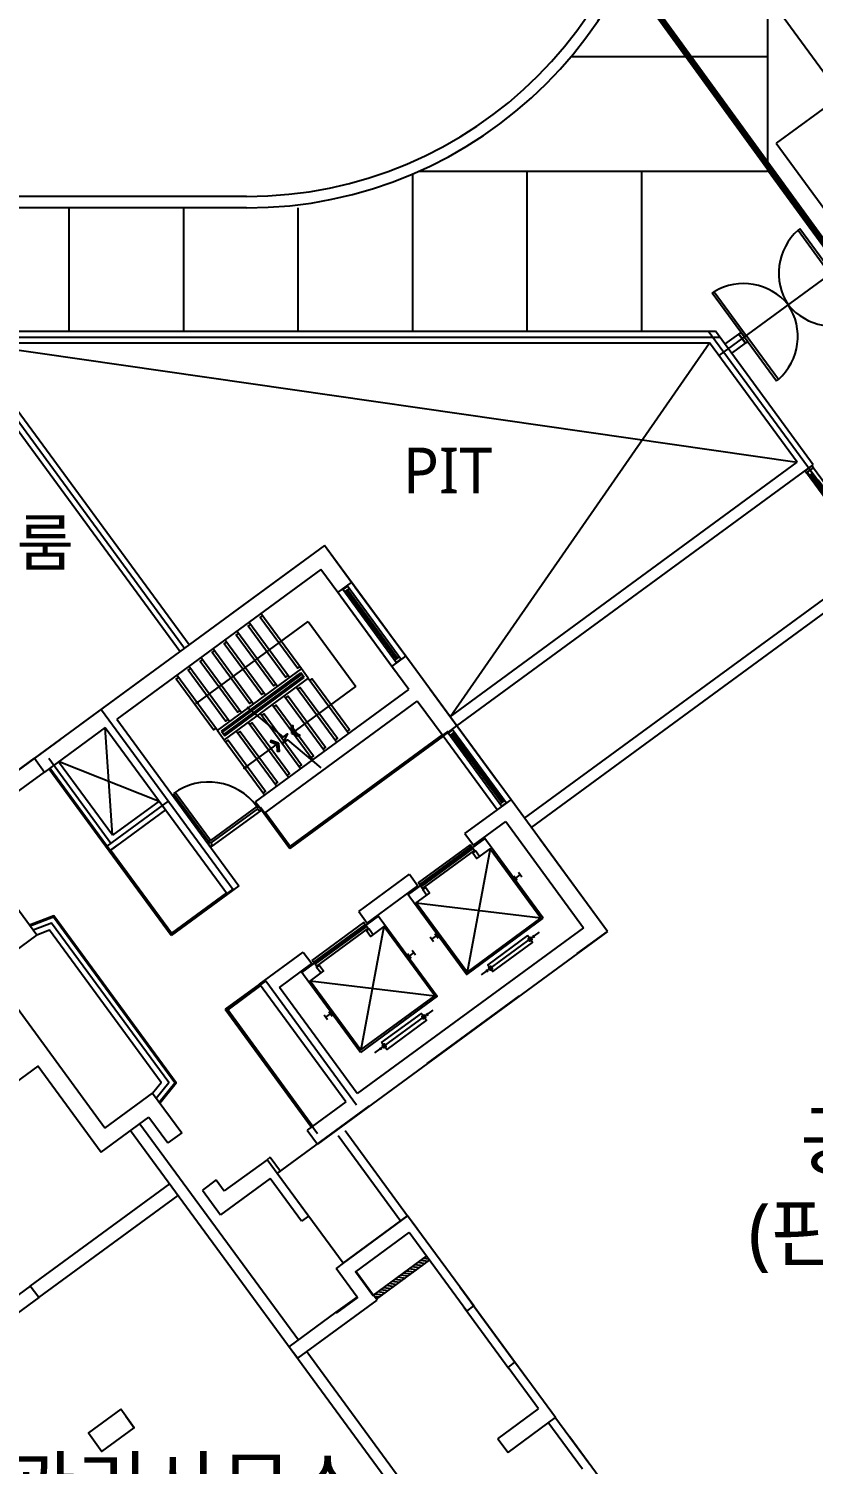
# Model space of a CAD drawing. Header units: millimetres. Extents: x 75184266 to 76346726, y -35077925 to -33679385.
# Drawn here: x 75323376 to 75337081, y -34964955 to -34939875 of the extents above; entities that cross this region are included whole.
import ezdxf
from ezdxf.enums import TextEntityAlignment as Align

# ---------------------------------------------------------------- set-up
doc = ezdxf.new("R2010")
doc.units = ezdxf.units.MM
doc.header["$LTSCALE"] = 50
doc.header["$MEASUREMENT"] = 0
doc.linetypes.add('XR-지하3층$0$H', pattern=[1.3, 0.8, -0.5])
for name, color, linetype in [('PLAN-ALL-DOOR', 4, 'CONTINUOUS'), ('XR-지하3층$0$a-door', 6, 'CONTINUOUS'), ('XR-지하3층$0$A-주차', 9, 'CONTINUOUS'), ('XR-지하3층$0$b-sor-1$0$wid', 4, 'CONTINUOUS'), ('XR-지하3층$0$WAL', 3, 'CONTINUOUS'), ('XR-지하3층$0$일반주차', 8, 'CONTINUOUS')]:
    doc.layers.add(name, color=color, linetype=linetype)
doc.layers.add('건축', color=8, linetype='CONTINUOUS', plot=False)
doc.layers.add('구역제어-S.C.M', color=2, linetype='CONTINUOUS', lineweight=100)
doc.styles.add('XR-지하3층$0$맑은고딕', font='malgun.ttf')

# ---------------------------------------------------------------- blocks, each defined once
blk = doc.blocks.new('XR-지하3층$0$A$C77A365F3')
at = {"layer": 'XR-지하3층$0$a-door'}
for points in [[(0, 0), (45, 0), (45, 150), (0, 150)], [(45, 150), (1955, 150), (1955, 0), (45, 0)], [(45, 15), (115, 15), (115, 75), (45, 75)], [(45, 75), (1035, 75), (1035, 15), (45, 15)], [(115, 39), (965, 39), (965, 51), (115, 51)], [(965, 75), (1035, 75), (1035, 135), (965, 135)], [(965, 135), (1955, 135), (1955, 75), (965, 75)], [(965, 15), (1035, 15), (1035, 75), (965, 75)], [(1035, 99), (1885, 99), (1885, 111), (1035, 111)], [(1885, 75), (1955, 75), (1955, 135), (1885, 135)], [(1955, 0), (2000, 0), (2000, 150), (1955, 150)]]:
    blk.add_lwpolyline(points, close=True, dxfattribs=at)
at = {"layer": 'XR-지하3층$0$b-sor-1$0$wid', "color": 1}
blk.add_line((1000, 0), (1000, 150), dxfattribs=at)
at = {"layer": 'XR-지하3층$0$WAL', "color": 0, "const_width": 10}
blk.add_lwpolyline([(260, 100), (809, 100), (712, 130)], dxfattribs=at)
blk = doc.blocks.new('XR-지하3층$0$DOOR-2000(유리문)')
at = {"layer": 'XR-지하3층$0$a-door'}
for p, q in [((50, 0), (50, 950)), ((50, 950), (90, 950)), ((90, 950), (90, 0)), ((1950, 950), (1910, 950)), ((1910, 950), (1910, 0)), ((1950, 0), (1950, 950)), ((90, 0), (50, 0)), ((50, 0), (50, -950)), ((90, -950), (90, 0)), ((1910, 0), (1950, 0)), ((1910, -950), (1910, 0)), ((1950, 0), (1950, -950)), ((50, -950), (90, -950)), ((1950, -950), (1910, -950))]:
    blk.add_line(p, q, dxfattribs=at)
at = {"layer": 'XR-지하3층$0$a-door', "color": 6}
for points in [[(0, -100), (0, 100), (50, 100), (50, -100)], [(2000, -100), (2000, 100), (1950, 100), (1950, -100)]]:
    blk.add_lwpolyline(points, close=True, dxfattribs=at)
at = {"layer": 'XR-지하3층$0$a-door', "color": 7}
for centre, start, end in [((-2, -49), 2.7862, 84.7498), ((2002, -49), 95.2502, 177.2138), ((-2, 49), 275.2502, 357.2138), ((2002, 49), 182.7862, 264.7498)]:
    blk.add_arc(centre, 1003, start, end, dxfattribs=at)
blk = doc.blocks.new('XR-지하3층$0$일반형 주차')
at = {"layer": 'XR-지하3층$0$일반주차'}
for p, q in [((750, 3865), (0, 3865)), ((750, 3735), (750, 3865)), ((0, 3735), (750, 3735))]:
    blk.add_line(p, q, dxfattribs=at)
blk.add_lwpolyline([(2300, 5000), (0, 5000), (0, 0), (2300, 0)], close=True, dxfattribs=at)
for centre in [(238, 3800), (563, 3800)]:
    blk.add_circle(centre, 17.5, dxfattribs=at)
blk = doc.blocks.new('XR-지하3층$0$A$C73B52ADF')
at = {"layer": 'XR-지하3층$0$A-주차', "elevation": 0}
for points in [[(-2038, 2466), (-38, 2466), (-38, -1134), (-2038, -1134)], [(-1166, 2021), (-1166, 1871), (-1832, 1871), (-1832, 2021)]]:
    blk.add_lwpolyline(points, close=True, dxfattribs=at)
blk = doc.blocks.new('A$C5C415861-flat-1')
at = {"layer": 'PLAN-ALL-DOOR', "ltscale": 10}
for p, q in [((-546, 1036), (-546, -4)), ((-511, -4), (-511, 1036)), ((-576, -4), (-576, -104)), ((-546, -4), (-576, -4)), ((-576, -104), (-551, -104)), ((-551, -104), (-531, -74)), ((-546, -46), (-546, -4)), ((-531, -46), (-546, -46)), ((-531, -74), (-531, -46)), ((479, -74), (479, -46)), ((479, -46), (494, -46)), ((499, -104), (479, -74)), ((494, -46), (494, -4)), ((494, -4), (524, -4)), ((524, -104), (499, -104)), ((524, -4), (524, -104))]:
    blk.add_line(p, q, dxfattribs=at)
at = {"layer": 'PLAN-ALL-DOOR', "color": 8}
for p, q in [((499, -104), (-551, -104)), ((479, -46), (-531, -46)), ((494, -4), (-511, -4))]:
    blk.add_line(p, q, dxfattribs=at)
at = {"layer": 'PLAN-ALL-DOOR'}
blk.add_line((-546, -4), (-511, -4), dxfattribs=at)
at = {"layer": 'PLAN-ALL-DOOR', "color": 8, "ltscale": 10}
blk.add_arc((-546, -4), 1040, 0, 90, dxfattribs=at)

msp = doc.modelspace()

# ---------------------------------------------------------------- hatches: boundary and pattern name
at = {"layer": '건축', "ltscale": 0.5}
h = msp.add_hatch(dxfattribs=at)
h.set_pattern_fill('ANSI31', color=256, scale=350, angle=-53.75323, style=0)
h.set_pattern_definition([(351.246774545, (57372567.176, 45118268.684), (6.657832369, 43.24044135), [])])
h.paths.add_polyline_path([(75330377.1, -34961390.6), (75330323.9, -34961318), (75329396.4, -34961997.9), (75329449.7, -34962070.5)])

# ---------------------------------------------------------------- linework, layer by layer
at = {"layer": '건축', "ltscale": 3}
for p, q in [((75336281.1, -34914361.8, 0), (75336281.1, -34942344.4, 0)), ((75332849.8, -34940361.8), (75336281.1, -34940361.8, 0)), ((75330083.7, -34945170.9), (75330083.7, -34942412.3)), ((75330199.4, -34942361.8), (75336281.1, -34942361.8, 0)), ((75332083.7, -34945170.9), (75332083.7, -34942361.8)), ((75334083.7, -34945170.9), (75334083.7, -34942361.8)), ((75337471.8, -34943968.4), (75336281.1, -34942344.4)), ((75327180.9, -34942805.4, 0), (75300083.7, -34942805.4)), ((75327180.9, -34943005.4), (75300083.7, -34943005.4)), ((75324083.7, -34945170.9), (75324083.7, -34943005.4)), ((75326083.7, -34945170.9), (75326083.7, -34943005.4)), ((75328083.7, -34945170.9), (75328083.7, -34943005.4))]:
    msp.add_line(p, q, dxfattribs=at)
at = {"layer": '건축', "ltscale": 0.5}
for p, q in [((75335434.1, -34945586.4), (75337692.2, -34943930.8)), ((75318696.2, -34945161.9), (75335370.9, -34945161.9)), ((75322044.1, -34945161.9), (75326100.2, -34950694.4)), ((75359984.2, -34978903.2), (75335246.9, -34945161.9)), ((75337079.9, -34947493), (75335370.9, -34945161.9)), ((75335536.2, -34945387.5), (75335778.2, -34945210.1)), ((75335778.2, -34945210.1), (75335896.4, -34945371.4)), ((75318855.1, -34945261.9), (75335444.2, -34945261.9)), ((75319056.9, -34945361.9), (75335269.5, -34945361.9)), ((75322066.7, -34945361.9), (75326019.5, -34950753.6)), ((75322314.7, -34945361.9), (75326180.8, -34950635.3)), ((75322314.7, -34945361.9), (75336800.3, -34947449.9)), ((75330737.4, -34951894.9), (75335269.5, -34945361.9)), ((75336800.3, -34947449.9), (75335269.5, -34945361.9)), ((75335654.5, -34945548.8), (75335896.4, -34945371.4)), ((75323617.4, -34945561.8), (75323617.4, -34945561.8)), ((75330737.4, -34951894.9), (75336800.3, -34947449.9)), ((75330855.7, -34952056.2), (75337079.9, -34947493)), ((75332038.2, -34953669.2), (75338262.4, -34949105.9)), ((75332156.4, -34953830.5), (75338219.4, -34949385.5)), ((75329073, -34949624.7), (75330019, -34950915.1)), ((75328831.1, -34949802.1), (75329777.1, -34951092.4)), ((75322854.1, -34953074.3), (75323475.1, -34952619)), ((75323031.5, -34953316.2), (75323652.5, -34952860.9)), ((75328780.7, -34959213.1), (75329874.5, -34960705.1)), ((75328901.7, -34959124.4), (75329995.5, -34960616.4)), ((75330983.2, -34962217.2), (75331763.6, -34963281.8)), ((75331104.1, -34962128.5), (75331884.6, -34963193.1)), ((75332446.5, -34964213.2), (75333049.6, -34965035.8)), ((75332567.5, -34964124.6), (75333170.6, -34964947.2))]:
    msp.add_line(p, q, dxfattribs=at)
at = {"layer": '건축'}
for p, q in [((75328543.8, -34948902.9), (75323475.1, -34952619)), ((75329016.8, -34949548.1), (75328543.8, -34948902.9)), ((75328479.2, -34949322.2), (75324914.6, -34951935.6)), ((75328774.9, -34949725.5), (75328479.2, -34949322.2)), ((75329720.9, -34951015.8), (75328774.9, -34949725.5)), ((75328942.1, -34949615.3), (75328861.4, -34949674.4)), ((75329795.6, -34950948.6), (75328861.4, -34949674.4)), ((75328971.7, -34949655.6), (75328891, -34949714.7)), ((75329794.3, -34950887.6), (75328919.2, -34949694)), ((75329876.3, -34950889.5), (75328942.1, -34949615.3)), ((75329818.5, -34950869.9), (75328943.4, -34949676.3)), ((75328973, -34949716.6), (75328948.8, -34949734.3)), ((75329776.8, -34950838.4), (75328960.9, -34949725.5)), ((75329962.8, -34950838.4), (75329016.8, -34949548.1)), ((75329788.9, -34950829.5), (75329764.7, -34950847.3)), ((75329846.7, -34950849.2), (75329766.1, -34950908.3)), ((75329876.3, -34950889.5), (75329795.6, -34950948.6)), ((75330855.7, -34952056.2), (75329962.8, -34950838.4)), ((75326672.6, -34952134.7), (75328140.3, -34951058.6)), ((75328258.6, -34951219.9), (75326790.8, -34952296)), ((75330016.5, -34951419.1), (75329720.9, -34951015.8)), ((75327339, -34953382.1), (75330016.5, -34951419.1)), ((75327486.8, -34953583.7), (75330164.4, -34951620.7)), ((75330613.7, -34952233.6), (75330164.4, -34951620.7)), ((75324914.6, -34951935.6), (75327049.1, -34954847)), ((75324713, -34952083.4), (75323652.5, -34952860.9)), ((75324713, -34952083.4), (75326847.5, -34954994.8)), ((75324840, -34953964.9), (75324713, -34952083.4)), ((75326672.6, -34952134.7), (75326790.8, -34952296)), ((75331559.7, -34953524), (75330613.7, -34952233.6)), ((75330780.9, -34952123.4), (75330700.3, -34952182.5)), ((75331634.5, -34953456.8), (75330700.3, -34952182.5)), ((75330810.5, -34952163.7), (75330729.8, -34952222.9)), ((75331633.1, -34953395.8), (75330758.1, -34952202.2)), ((75331715.1, -34953397.6), (75330780.9, -34952123.4)), ((75331657.3, -34953378), (75330782.3, -34952184.4)), ((75330811.8, -34952224.8), (75330787.6, -34952242.5)), ((75331615.7, -34953346.6), (75330799.7, -34952233.6)), ((75331801.7, -34953346.6), (75330855.7, -34952056.2)), ((75323905.7, -34952675.3), (75325654.6, -34953367.7)), ((75325654.6, -34953367.7), (75324840, -34953964.9)), ((75327339, -34953382.1), (75327486.8, -34953583.7)), ((75330995.2, -34953937.9), (75331801.7, -34953346.6)), ((75331627.8, -34953337.7), (75331603.6, -34953355.4)), ((75331685.6, -34953357.3), (75331604.9, -34953416.5)), ((75331715.1, -34953397.6), (75331634.5, -34953456.8)), ((75333486.8, -34955645), (75331801.7, -34953346.6)), ((75325766.9, -34953521), (75324799.2, -34954230.5)), ((75331143, -34954139.5), (75331707.6, -34953725.6)), ((75331707.6, -34953725.6), (75333067.5, -34955580.5)), ((75330995.2, -34953937.9), (75331143, -34954139.5)), ((75331436.2, -34954201.1), (75331032.7, -34956356.8)), ((75330027.4, -34954647.4), (75330175.2, -34954849)), ((75331850.1, -34954672.6), (75331909.2, -34954753.2)), ((75331960.3, -34954653.8), (75331879.6, -34954712.9)), ((75331930.7, -34954613.5), (75331989.8, -34954694.1)), ((75323517.5, -34955712.6), (75322975.3, -34954973.2)), ((75326847.5, -34954994.8), (75325863.6, -34955716.1)), ((75326939.4, -34954908.8), (75325866.8, -34955695.2)), ((75326829.7, -34954970.6), (75325870, -34955674.2)), ((75330145.8, -34955147.1), (75332323.1, -34955410.8)), ((75329140.3, -34955297.8), (75329288.1, -34955499.4)), ((75333486.8, -34955645), (75328418.1, -34959361.1)), ((75333067.5, -34955580.5), (75329115.7, -34958477.7)), ((75329581.3, -34955561), (75329177.8, -34957716.7)), ((75330390.3, -34955742.8), (75330449.5, -34955823.4)), ((75330419.9, -34955783.1), (75330500.5, -34955724)), ((75330471, -34955683.7), (75330530.1, -34955764.3)), ((75332295.3, -34955660.5), (75331279.2, -34956405.5)), ((75332179.8, -34955714.2), (75332209.3, -34955754.6)), ((75330075.8, -34955973.4), (75330134.9, -34956054)), ((75327406.4, -34956569), (75328172.5, -34956007.3)), ((75327755.8, -34956622.8), (75328320.3, -34956208.9)), ((75328172.5, -34956007.3), (75328320.3, -34956208.9)), ((75329995.2, -34956032.5), (75330054.3, -34956113.1)), ((75330105.4, -34956013.7), (75330024.7, -34956072.8)), ((75328290.9, -34956507), (75330468.2, -34956770.7)), ((75331365.2, -34956311.4), (75331394.8, -34956351.7)), ((75327406.4, -34956569), (75326809.6, -34957006.5)), ((75327424.1, -34956593.2), (75326851.5, -34957013)), ((75328914.1, -34958625.5), (75327406.4, -34956569)), ((75329115.7, -34958477.7), (75327755.8, -34956622.8)), ((75326809.6, -34957006.5), (75328317.3, -34959063)), ((75326853.2, -34957011.7), (75328340.1, -34959046.3)), ((75328535.4, -34957102.7), (75328594.6, -34957183.3)), ((75328565, -34957143), (75328645.6, -34957083.9)), ((75328616.1, -34957043.6), (75328675.2, -34957124.2)), ((75329424.3, -34957765.4), (75330440.4, -34957020.4)), ((75330324.9, -34957074.1), (75330354.4, -34957114.5)), ((75329510.3, -34957671.3), (75329539.9, -34957711.6)), ((75328914.1, -34958625.5), (75328240.7, -34959119.2)), ((75325475, -34958890.1), (75325806.1, -34959341.7)), ((75327539.1, -34959633.6), (75326793.1, -34960180.5)), ((75327595.5, -34959592.2), (75327539.1, -34959633.6)), ((75328263.4, -34960621.5), (75327539.1, -34959633.6)), ((75326651.2, -34959987), (75326409.2, -34960164.3)), ((75326651.2, -34959987), (75326793.1, -34960180.5)), ((75327595.5, -34959964.2), (75326728.5, -34960599.8)), ((75328142.4, -34960710.2), (75327595.5, -34959964.2)), ((75327716.4, -34959875.5), (75327772.9, -34959834.2)), ((75326409.2, -34960164.3), (75326728.5, -34960599.8)), ((75328263.4, -34960621.5), (75328142.4, -34960710.2)), ((75331148.5, -34962189), (75329995.5, -34960616.4)), ((75329112.1, -34962032.8), (75328745.5, -34961532.8)), ((75323403.8, -34961840.8), (75321363.4, -34963336.7)), ((75323551.6, -34962042.4), (75321511.2, -34963538.3)), ((75331027.5, -34962277.7), (75331148.5, -34962189)), ((75331748.8, -34963261.6), (75331869.8, -34963172.9)), ((75325071.2, -34964115), (75325219, -34964316.6))]:
    msp.add_line(p, q, dxfattribs=at)
at = {"layer": '건축', "ltscale": 100}
for p, q in [((75325317.8, -34959005.4), (75328087.8, -34962783.8)), ((75325156.5, -34959123.7), (75330327.1, -34966176.3)), ((75323403.8, -34961840.8), (75325839.4, -34960055.1)), ((75323551.6, -34962042.4), (75325987.2, -34960256.8)), ((75328235.6, -34962985.4), (75330488.4, -34966058.1))]:
    msp.add_line(p, q, dxfattribs=at)
at = {"layer": '건축', "linetype": 'XR-지하3층$0$H', "ltscale": 50}
msp.add_lwpolyline([(75334010.2, -34966092.4), (75329995.5, -34960616.4), (75328866.4, -34961444.1), (75327716.4, -34959875.5), (75333486.8, -34955645), (75328543.8, -34948902.9), (75323922.7, -34952290.8), (75322854.1, -34953074.3), (75321633.1, -34951408.9), (75322701.7, -34950625.5), (75318054.4, -34944286.5), (75317086.6, -34944996.1), (75314774.8, -34941842.7), (75308387.5, -34946525.5), (75309230, -34947674.8), (75308193.7, -34948434.6), (75314540.9, -34957092.1), (75314984.5, -34956766.9), (75321849.1, -34966130.1)], dxfattribs=at)
at = {"layer": '건축', "ltscale": 0.5}
for points in [[(75328774.9, -34949725.5), (75329016.8, -34949548.1)], [(75329720.9, -34951015.8), (75329962.8, -34950838.4)], [(75330613.7, -34952233.6), (75330855.7, -34952056.2)], [(75325654.6, -34953367.7), (75325766.9, -34953521)], [(75327049.1, -34954847), (75326847.5, -34954994.8)], [(75328866.4, -34961444.1), (75328745.5, -34961532.8)], [(75329396.4, -34961997.9), (75329388.4, -34962003.9), (75329086.8, -34961592.5), (75329094.9, -34961586.6)], [(75328749.1, -34962298.9), (75328755.1, -34962307), (75329118, -34962040.9), (75329112.1, -34962032.8)], [(75331571.3, -34964507.7), (75331748.7, -34964749.7)]]:
    msp.add_lwpolyline(points, dxfattribs=at)
at = {"layer": '건축'}
for points in [[(75326317.8, -34951650.8), (75328257.4, -34950228.9)], [(75328110.8, -34951018.3), (75328070.5, -34951047.9), (75327420.1, -34950160.7), (75327460.4, -34950131.2)], [(75328140.3, -34951058.6), (75327430.8, -34950090.9)], [(75328257.4, -34950228.9), (75329092.5, -34951368)], [(75327691.4, -34951325.8), (75327651.1, -34951355.3), (75327000.7, -34950468.2), (75327041, -34950438.6)], [(75327721, -34951366.1), (75327011.5, -34950398.3)], [(75327901.1, -34951172), (75327860.8, -34951201.6), (75327210.4, -34950314.5), (75327250.7, -34950284.9)], [(75327930.7, -34951212.4), (75327221.1, -34950244.6)], [(75327301.6, -34951673.5), (75326592.1, -34950705.8)], [(75327481.7, -34951479.5), (75327441.4, -34951509.1), (75326791, -34950621.9), (75326831.3, -34950592.4)], [(75327511.3, -34951519.8), (75326801.8, -34950552)], [(75327062.4, -34951787), (75327022, -34951816.5), (75326371.6, -34950929.4), (75326412, -34950899.8)], [(75327091.9, -34951827.3), (75326382.4, -34950859.5)], [(75327272, -34951633.2), (75327231.7, -34951662.8), (75326581.3, -34950775.7), (75326621.7, -34950746.1)], [(75326643, -34952094.4), (75326602.7, -34952124), (75325952.3, -34951236.8), (75325992.6, -34951207.3)], [(75326672.6, -34952134.7), (75325963, -34951167)], [(75326852.7, -34951940.7), (75326812.4, -34951970.2), (75326162, -34951083.1), (75326202.3, -34951053.6)], [(75326882.2, -34951981), (75326172.7, -34951013.2)], [(75326742.4, -34952145.5), (75328129.6, -34951128.5)], [(75328144.4, -34951148.7), (75326757.2, -34952165.7)], [(75326786.8, -34952206), (75328173.9, -34951189)], [(75326801.6, -34952226.1), (75328188.7, -34951209.2)], [(75328188.7, -34951209.2), (75328129.6, -34951128.5)], [(75328258.6, -34951219.9), (75328140.3, -34951058.6)], [(75328229, -34951179.6), (75328169.9, -34951099)], [(75328258.6, -34951219.9), (75328968.1, -34952187.7)], [(75328288.2, -34951260.3), (75328328.5, -34951230.7), (75328978.9, -34952117.8), (75328938.6, -34952147.4)], [(75327765.3, -34951426.6), (75327750.5, -34951406.4)], [(75327794.9, -34951466.9), (75327809.7, -34951487.1)], [(75327975, -34951272.8), (75327960.2, -34951252.7)], [(75327970.8, -34952190.4), (75329092.5, -34951368)], [(75328004.6, -34951313.2), (75328019.4, -34951333.3)], [(75328048.9, -34951373.7), (75328758.4, -34952341.4)], [(75328078.5, -34951414), (75328118.8, -34951384.4), (75328769.2, -34952271.5), (75328728.9, -34952301.1)], [(75327187.1, -34951728.5), (75327819.3, -34952252.3), (75327896.6, -34952195.7), (75327816.6, -34952352.6), (75327893.9, -34952295.9), (75328478.7, -34952788.3)], [(75327346, -34951734), (75327331.2, -34951713.9)], [(75327555.6, -34951580.3), (75327540.9, -34951560.1)], [(75327585.2, -34951620.6), (75327600, -34951640.8)], [(75327629.5, -34951681.1), (75328339.1, -34952648.9)], [(75327659.1, -34951721.4), (75327699.4, -34951691.9), (75328349.8, -34952579), (75328309.5, -34952608.6)], [(75327839.2, -34951527.4), (75328548.7, -34952495.2)], [(75327868.8, -34951567.7), (75327909.1, -34951538.1), (75328559.5, -34952425.3), (75328519.2, -34952454.8)], [(75326948.3, -34954920.9), (75324645.3, -34951779.7)], [(75327136.3, -34951887.8), (75327121.5, -34951867.6)], [(75327165.8, -34951928.1), (75327180.6, -34951948.2)], [(75327210.2, -34951988.6), (75327919.7, -34952956.3)], [(75327375.5, -34951774.4), (75327390.3, -34951794.5)], [(75327419.9, -34951834.8), (75328129.4, -34952802.6)], [(75327449.4, -34951875.2), (75327489.7, -34951845.6), (75328140.1, -34952732.7), (75328099.8, -34952762.3)], [(75326742.4, -34952145.5), (75326801.6, -34952226.1)], [(75326926.6, -34952041.5), (75326911.8, -34952021.3)], [(75326956.1, -34952081.8), (75326970.9, -34952102)], [(75327000.5, -34952142.3), (75327710, -34953110.1)], [(75327030.1, -34952182.6), (75327070.4, -34952153.1), (75327720.8, -34953040.2), (75327680.4, -34953069.7)], [(75327239.7, -34952028.9), (75327280.1, -34951999.3), (75327930.5, -34952886.5), (75327890.1, -34952916)], [(75330613.7, -34952233.6), (75327936.2, -34954196.6)], [(75330705.7, -34952147.6), (75327939.4, -34954175.6)], [(75330596, -34952209.4), (75327942.7, -34954154.7)], [(75327970.8, -34952190.4), (75327963.9, -34952046.9), (75327989.5, -34952047.5), (75327997.1, -34952171.1)], [(75327970.8, -34952190.4), (75328105.6, -34952240.1), (75328112.7, -34952215.6), (75327997.1, -34952171.1)], [(75326790.8, -34952296), (75327500.3, -34953263.8)], [(75326820.4, -34952336.4), (75326860.7, -34952306.8), (75327511.1, -34953193.9), (75327470.8, -34953223.5)], [(75327153, -34952790), (75327741.7, -34952358.4)], [(75327741.7, -34952358.4), (75327606.9, -34952308.6), (75327599.8, -34952333.2), (75327715.4, -34952377.6)], [(75327741.7, -34952358.4), (75327748.6, -34952501.9), (75327723, -34952501.3), (75327715.4, -34952377.6)], [(75323475.1, -34952619), (75323652.5, -34952860.9)], [(75323725.1, -34952621.7), (75324811.5, -34954103.6)], [(75324840, -34953964.9), (75323898.5, -34952680.6)], [(75324783, -34954242.3), (75323729.1, -34952804.8)], [(75324799.2, -34954230.5), (75323745.2, -34952792.9)], [(75325811.6, -34953370.4), (75324738.9, -34954156.8)], [(75327425, -34953474), (75327939.4, -34954175.6)], [(75327486.8, -34953583.7), (75327936.2, -34954196.6)], [(75327511, -34953565.9), (75327942.7, -34954154.7)], [(75324738.9, -34954156.8), (75325866.8, -34955695.2)], [(75325863.6, -34955716.1), (75324783, -34954242.3)], [(75324807.2, -34954224.6), (75324959.6, -34954112.8)], [(75325870, -34955674.2), (75324807.2, -34954224.6)], [(75331250.7, -34954337.1), (75331179.7, -34954240.3), (75331131.3, -34954275.8), (75331202.3, -34954372.5), (75331436.2, -34954201.1), (75332323.1, -34955410.8), (75331032.7, -34956356.8), (75330145.8, -34955147.1), (75330379.7, -34954975.6), (75330308.7, -34954878.8), (75330260.3, -34954914.3), (75330331.3, -34955011.1)], [(75329140.3, -34955297.8), (75330027.4, -34954647.4)], [(75329288.1, -34955499.4), (75330175.2, -34954849)], [(75325668.1, -34958646.1), (75325953.3, -34958290.9), (75323813.5, -34955372.2), (75323388.9, -34955537.3)], [(75325655.9, -34958629.4), (75325928.1, -34958290.3), (75323806.4, -34955396.4), (75323401.2, -34955554)], [(75325603.9, -34958558.5), (75325820.9, -34958288), (75323776.4, -34955499.3), (75323453.2, -34955625)], [(75324704.9, -34959082.7), (75322682.8, -34956324.6), (75323517.5, -34955712.6)], [(75325539.6, -34958470.8), (75325688.6, -34958285.1), (75323739.4, -34955626.3), (75323517.5, -34955712.6)], [(75328476.4, -34956371), (75328405.4, -34956274.2), (75328453.8, -34956238.7), (75328524.8, -34956335.5), (75328290.9, -34956507), (75329177.8, -34957716.7), (75330468.2, -34956770.7), (75329581.3, -34955561), (75329347.4, -34955732.4), (75329276.4, -34955635.7), (75329324.8, -34955600.2), (75329395.8, -34955697)], [(75327516.1, -34956507.2), (75326830.5, -34957009.7), (75328418.1, -34959175.1)], [(75327516.1, -34956507.2), (75329103.6, -34958672.6)], [(75321621.1, -34959409.2), (75323540.6, -34958002), (75324640.3, -34959502.1)], [(75324704.9, -34959082.7), (75325539.6, -34958470.8), (75326048.1, -34959164.4)], [(75324640.3, -34959502.1), (75325475, -34958890.1)], [(75326048.1, -34959164.4), (75325806.1, -34959341.7)], [(75328240.7, -34959119.2), (75328418.1, -34959361.1)], [(75327595.5, -34959592.2), (75327772.9, -34959834.2)], [(75328866.4, -34961444.1), (75329995.5, -34960616.4)], [(75329094.9, -34961586.6), (75330022.4, -34960906.7)], [(75331027.5, -34962277.7), (75330022.4, -34960906.7)], [(75323551.6, -34962042.4), (75323403.8, -34961840.8)], [(75329461.5, -34962086.7), (75329396.4, -34961997.9)], [(75328074.3, -34963103.6), (75329461.5, -34962086.7)], [(75327926.5, -34962902), (75328749.1, -34962298.9)], [(75327926.5, -34962902), (75328074.3, -34963103.6)], [(75331748.7, -34964749.7), (75332579.3, -34964140.7), (75331869.8, -34963172.9)], [(75332281, -34963987.4), (75331748.8, -34963261.6)], [(75331571.3, -34964507.7), (75332281, -34963987.4)]]:
    msp.add_lwpolyline(points, dxfattribs=at)
for points in [[(75326326.7, -34951662.9, -1), (75326308.9, -34951638.8, -1)], [(75327161.8, -34952802.1, -1), (75327144.1, -34952777.9, -1)]]:
    msp.add_lwpolyline(points, format="xyb", close=True, dxfattribs=at)
for points in [[(75332365, -34955417.2), (75331371.7, -34954062.4), (75331371.7, -34954062.4), (75331342.1, -34954022), (75330003.4, -34955003.5), (75330032.9, -34955043.9), (75330032.9, -34955043.9), (75331026.2, -34956398.7)], [(75331087.1, -34954130.9), (75330183.9, -34954793.1), (75330207.5, -34954825.3), (75331110.8, -34954163.1)], [(75331136.8, -34954198.6), (75330233.5, -34954860.8), (75330257.2, -34954893.1), (75331160.4, -34954230.9)], [(75329171.3, -34957758.6), (75328178, -34956403.8), (75328178, -34956403.8), (75328148.5, -34956363.4), (75329487.2, -34955381.9), (75329516.8, -34955422.3), (75329516.8, -34955422.3), (75330510.1, -34956777.1)], [(75328329, -34956153), (75329232.2, -34955490.8), (75329255.9, -34955523), (75328352.6, -34956185.2)], [(75328378.6, -34956220.7), (75329281.9, -34955558.5), (75329305.5, -34955590.8), (75328402.3, -34956253)], [(75332089.7, -34955718.3), (75331396.1, -34956226.7), (75331484.8, -34956347.7), (75332178.4, -34955839.2)], [(75332139.4, -34955743.8), (75332099.1, -34955773.4), (75332128.7, -34955813.7), (75332169, -34955784.1)], [(75331405.5, -34956281.9), (75331445.9, -34956252.3), (75331475.4, -34956292.6), (75331435.1, -34956322.2)], [(75329541.2, -34957586.7), (75330234.8, -34957078.2), (75330323.5, -34957199.1), (75329629.9, -34957707.6)], [(75330284.5, -34957103.7), (75330244.2, -34957133.3), (75330273.8, -34957173.6), (75330314.1, -34957144)], [(75329550.6, -34957641.8), (75329591, -34957612.2), (75329620.5, -34957652.5), (75329580.2, -34957682.1)], [(75329396.4, -34961997.9), (75329388.4, -34962003.9), (75329086.8, -34961592.5), (75329094.9, -34961586.6)], [(75328755.1, -34962307), (75328749.1, -34962298.9), (75329112.1, -34962032.8), (75329118, -34962040.9)], [(75324982.5, -34963994.1), (75324417.9, -34964407.9), (75324654.5, -34964730.5), (75325219, -34964316.6)]]:
    msp.add_lwpolyline(points, close=True, dxfattribs=at)
at = {"layer": '건축', "ltscale": 3}
for points in [[(75329396.4, -34961997.9), (75330323.9, -34961318)], [(75329449.7, -34962070.5), (75330377.1, -34961390.6)]]:
    msp.add_lwpolyline(points, dxfattribs=at)
for radius, start in [(7200, 270), (7400, 270.00009)]:
    msp.add_arc((75327180.9, -34935605.4, 0), radius, start, 359.99424, dxfattribs=at)
at = {"layer": '구역제어-S.C.M', "ltscale": 0.5}
msp.add_line((75368988.4, -34987336.3), (75334267.4, -34939489.4, 0), dxfattribs=at)

# ---------------------------------------------------------------- block references
at = {"layer": '건축'}
for name, p, rotation in [('XR-지하3층$0$A$C73B52ADF', (75338347.8, -34937947.6, 0), 126.2476153954574), ('XR-지하3층$0$일반형 주차', (75341827.3, -34940775.1), 126.2469333594607), ('XR-지하3층$0$DOOR-2000(유리문)', (75335837.3, -34945290.7), 36.24693356542188), ('A$C5C415861-flat-1', (75326958.5, -34953749.5), 36.24677454586007)]:
    msp.add_blockref(name, p, dxfattribs=dict(at, rotation=rotation))
at = {"layer": '건축', "extrusion": (-3.40371e-10, 2.18962e-10, -1), "xscale": -1, "zscale": -1, "rotation": 53.75307304024452}
msp.add_blockref('XR-지하3층$0$A$C77A365F3', (-75336937.8, -34947597.1, 0), dxfattribs=at)

# ---------------------------------------------------------------- texts
at = {"layer": '건축', "style": 'XR-지하3층$0$맑은고딕'}
for s, height, p in [('PIT', 800, (75330694.9, -34947592.4)), ('관리사무소', 1000, (75326093.8, -34965348.8))]:
    msp.add_text(s, height=height, dxfattribs=at).set_placement(p, align=Align.MIDDLE_CENTER)
for s, height, p in [('제연휀룸', 800, (75322158.6, -34948845.3, 0)), ('공조실', 1000, (75338730.7, -34959283.8)), ('(판매시설)', 1000, (75338846.8, -34960940.4))]:
    msp.add_text(s, height=height, dxfattribs=at).set_placement(p, align=Align.MIDDLE)

doc.saveas('drawing.dxf')
